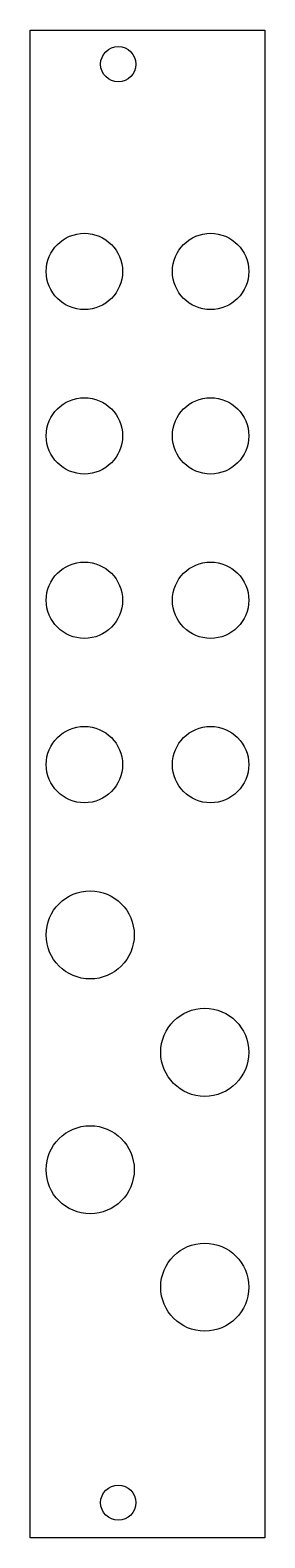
# Model space of a CAD drawing. Header units: millimetres. Extents: x 0 to 20, y 0 to 128.
import ezdxf

# ---------------------------------------------------------------- set-up
doc = ezdxf.new("R2010")
doc.units = ezdxf.units.MM
doc.layers.add('Contour', color=7, linetype='CONTINUOUS')

msp = doc.modelspace()

# ---------------------------------------------------------------- linework, layer by layer
at = {"layer": 'Contour', "color": 7, "linetype": 'CONTINUOUS'}
for p, q in [((0, 0), (0, 128.4)), ((0, 128.4), (19.98, 128.4)), ((19.98, 128.4), (19.98, 0)), ((19.98, 0), (0, 0))]:
    msp.add_line(p, q, dxfattribs=at)
for centre, radius in [((7.5, 125.5), 1.5), ((4.615, 107.85), 3.25), ((15.365, 107.85), 3.25), ((4.615, 93.85), 3.25), ((15.365, 93.85), 3.25), ((4.615, 79.85), 3.25), ((15.365, 79.85), 3.25), ((4.615, 65.85), 3.25), ((15.365, 65.85), 3.25), ((5.11, 51.35), 3.75), ((14.865, 41.35), 3.75), ((5.11, 31.35), 3.75), ((14.865, 21.35), 3.75), ((7.5, 3), 1.5)]:
    msp.add_circle(centre, radius, dxfattribs=at)

doc.saveas('drawing.dxf')
